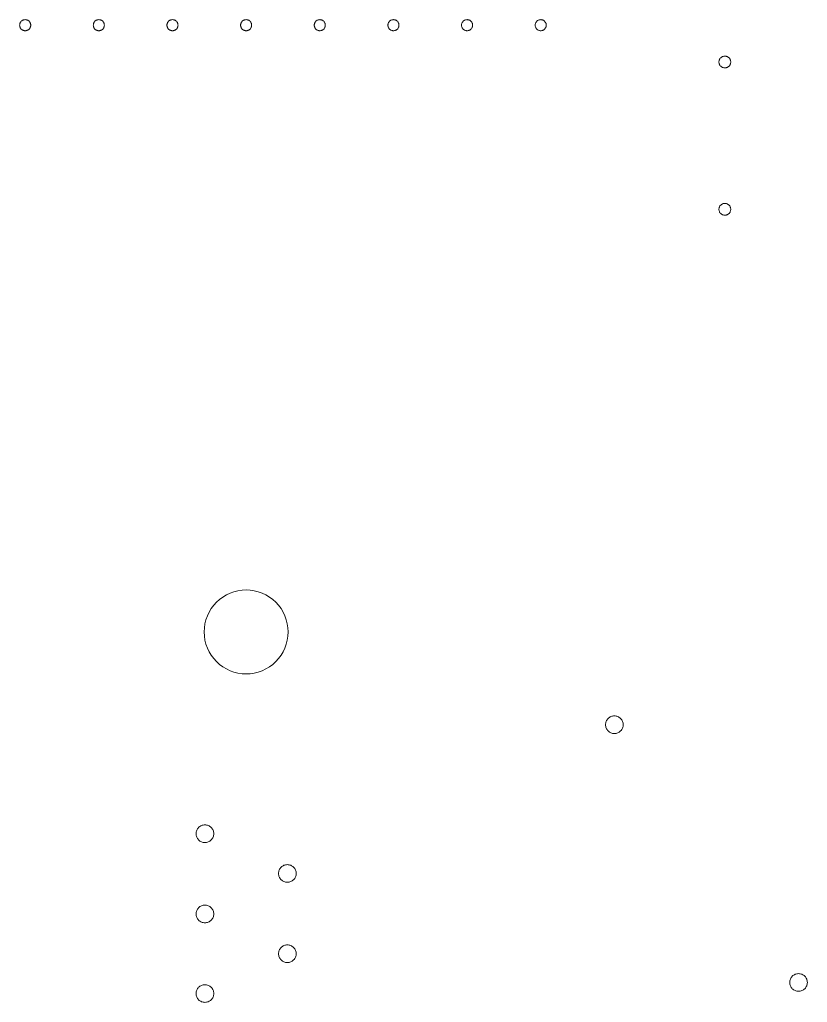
# Model space of a CAD drawing. Header units: inches. Extents: x 0 to 178, y 28 to 230.
# Drawn here: x 79.5 to 156.5, y 130.7 to 226.8 of the extents above; entities that cross this region are included whole.
import ezdxf

# ---------------------------------------------------------------- set-up
doc = ezdxf.new("R2010")
doc.units = ezdxf.units.IN
doc.header["$MEASUREMENT"] = 0
doc.layers.add('Layer 1', color=7, linetype='Continuous')

msp = doc.modelspace()

# ---------------------------------------------------------------- linework, layer by layer
at = {"layer": 'Layer 1', "color": 113, "lineweight": 5, "true_color": 0x66cc99}
for points in [[(80.568, 226.26), (80.565, 226.207), (80.558, 226.155), (80.545, 226.103), (80.527, 226.053), (80.504, 226.005), (80.477, 225.96), (80.445, 225.917), (80.41, 225.878), (80.371, 225.843), (80.328, 225.811), (80.283, 225.784), (80.235, 225.761), (80.185, 225.743), (80.133, 225.73), (80.081, 225.723), (80.028, 225.72), (79.975, 225.723), (79.923, 225.73), (79.871, 225.743), (79.821, 225.761), (79.773, 225.784), (79.728, 225.811), (79.685, 225.843), (79.646, 225.878), (79.611, 225.917), (79.579, 225.96), (79.552, 226.005), (79.529, 226.053), (79.511, 226.103), (79.498, 226.155), (79.491, 226.207), (79.488, 226.26), (79.491, 226.313), (79.498, 226.365), (79.511, 226.417), (79.529, 226.467), (79.552, 226.515), (79.579, 226.56), (79.611, 226.603), (79.646, 226.642), (79.685, 226.677), (79.728, 226.709), (79.773, 226.736), (79.821, 226.759), (79.871, 226.777), (79.923, 226.79), (79.975, 226.797), (80.028, 226.8), (80.081, 226.797), (80.133, 226.79), (80.185, 226.777), (80.235, 226.759), (80.283, 226.736), (80.328, 226.709), (80.371, 226.677), (80.41, 226.642), (80.445, 226.603), (80.477, 226.56), (80.504, 226.515), (80.527, 226.467), (80.545, 226.417), (80.558, 226.365), (80.565, 226.313), (80.568, 226.26)], [(87.768, 226.26), (87.765, 226.207), (87.758, 226.155), (87.745, 226.103), (87.727, 226.053), (87.704, 226.005), (87.677, 225.96), (87.645, 225.917), (87.61, 225.878), (87.571, 225.843), (87.528, 225.811), (87.483, 225.784), (87.435, 225.761), (87.385, 225.743), (87.333, 225.73), (87.281, 225.723), (87.228, 225.72), (87.175, 225.723), (87.123, 225.73), (87.071, 225.743), (87.021, 225.761), (86.973, 225.784), (86.928, 225.811), (86.885, 225.843), (86.846, 225.878), (86.811, 225.917), (86.779, 225.96), (86.752, 226.005), (86.729, 226.053), (86.711, 226.103), (86.698, 226.155), (86.691, 226.207), (86.688, 226.26), (86.691, 226.313), (86.698, 226.365), (86.711, 226.417), (86.729, 226.467), (86.752, 226.515), (86.779, 226.56), (86.811, 226.603), (86.846, 226.642), (86.885, 226.677), (86.928, 226.709), (86.973, 226.736), (87.021, 226.759), (87.071, 226.777), (87.123, 226.79), (87.175, 226.797), (87.228, 226.8), (87.281, 226.797), (87.333, 226.79), (87.385, 226.777), (87.435, 226.759), (87.483, 226.736), (87.528, 226.709), (87.571, 226.677), (87.61, 226.642), (87.645, 226.603), (87.677, 226.56), (87.704, 226.515), (87.727, 226.467), (87.745, 226.417), (87.758, 226.365), (87.765, 226.313), (87.768, 226.26)], [(94.968, 226.26), (94.965, 226.207), (94.958, 226.155), (94.945, 226.103), (94.927, 226.053), (94.904, 226.005), (94.877, 225.96), (94.845, 225.917), (94.81, 225.878), (94.771, 225.843), (94.728, 225.811), (94.683, 225.784), (94.635, 225.761), (94.585, 225.743), (94.533, 225.73), (94.481, 225.723), (94.428, 225.72), (94.375, 225.723), (94.323, 225.73), (94.271, 225.743), (94.221, 225.761), (94.173, 225.784), (94.128, 225.811), (94.085, 225.843), (94.046, 225.878), (94.011, 225.917), (93.979, 225.96), (93.952, 226.005), (93.929, 226.053), (93.911, 226.103), (93.898, 226.155), (93.891, 226.207), (93.888, 226.26), (93.891, 226.313), (93.898, 226.365), (93.911, 226.417), (93.929, 226.467), (93.952, 226.515), (93.979, 226.56), (94.011, 226.603), (94.046, 226.642), (94.085, 226.677), (94.128, 226.709), (94.173, 226.736), (94.221, 226.759), (94.271, 226.777), (94.323, 226.79), (94.375, 226.797), (94.428, 226.8), (94.481, 226.797), (94.533, 226.79), (94.585, 226.777), (94.635, 226.759), (94.683, 226.736), (94.728, 226.709), (94.771, 226.677), (94.81, 226.642), (94.845, 226.603), (94.877, 226.56), (94.904, 226.515), (94.927, 226.467), (94.945, 226.417), (94.958, 226.365), (94.965, 226.313), (94.968, 226.26)], [(102.168, 226.26), (102.165, 226.207), (102.158, 226.155), (102.145, 226.103), (102.127, 226.053), (102.104, 226.005), (102.077, 225.96), (102.045, 225.917), (102.01, 225.878), (101.971, 225.843), (101.928, 225.811), (101.883, 225.784), (101.835, 225.761), (101.785, 225.743), (101.733, 225.73), (101.681, 225.723), (101.628, 225.72), (101.575, 225.723), (101.523, 225.73), (101.471, 225.743), (101.421, 225.761), (101.373, 225.784), (101.328, 225.811), (101.285, 225.843), (101.246, 225.878), (101.211, 225.917), (101.179, 225.96), (101.152, 226.005), (101.129, 226.053), (101.111, 226.103), (101.098, 226.155), (101.091, 226.207), (101.088, 226.26), (101.091, 226.313), (101.098, 226.365), (101.111, 226.417), (101.129, 226.467), (101.152, 226.515), (101.179, 226.56), (101.211, 226.603), (101.246, 226.642), (101.285, 226.677), (101.328, 226.709), (101.373, 226.736), (101.421, 226.759), (101.471, 226.777), (101.523, 226.79), (101.575, 226.797), (101.628, 226.8), (101.681, 226.797), (101.733, 226.79), (101.785, 226.777), (101.835, 226.759), (101.883, 226.736), (101.928, 226.709), (101.971, 226.677), (102.01, 226.642), (102.045, 226.603), (102.077, 226.56), (102.104, 226.515), (102.127, 226.467), (102.145, 226.417), (102.158, 226.365), (102.165, 226.313), (102.168, 226.26)], [(109.368, 226.26), (109.365, 226.207), (109.358, 226.155), (109.345, 226.103), (109.327, 226.053), (109.304, 226.005), (109.277, 225.96), (109.245, 225.917), (109.21, 225.878), (109.171, 225.843), (109.128, 225.811), (109.083, 225.784), (109.035, 225.761), (108.985, 225.743), (108.933, 225.73), (108.881, 225.723), (108.828, 225.72), (108.775, 225.723), (108.723, 225.73), (108.671, 225.743), (108.621, 225.761), (108.573, 225.784), (108.528, 225.811), (108.485, 225.843), (108.446, 225.878), (108.411, 225.917), (108.379, 225.96), (108.352, 226.005), (108.329, 226.053), (108.311, 226.103), (108.298, 226.155), (108.291, 226.207), (108.288, 226.26), (108.291, 226.313), (108.298, 226.365), (108.311, 226.417), (108.329, 226.467), (108.352, 226.515), (108.379, 226.56), (108.411, 226.603), (108.446, 226.642), (108.485, 226.677), (108.528, 226.709), (108.573, 226.736), (108.621, 226.759), (108.671, 226.777), (108.723, 226.79), (108.775, 226.797), (108.828, 226.8), (108.881, 226.797), (108.933, 226.79), (108.985, 226.777), (109.035, 226.759), (109.083, 226.736), (109.128, 226.709), (109.171, 226.677), (109.21, 226.642), (109.245, 226.603), (109.277, 226.56), (109.304, 226.515), (109.327, 226.467), (109.345, 226.417), (109.358, 226.365), (109.365, 226.313), (109.368, 226.26)], [(116.568, 226.26), (116.565, 226.207), (116.558, 226.155), (116.545, 226.103), (116.527, 226.053), (116.504, 226.005), (116.477, 225.96), (116.445, 225.917), (116.41, 225.878), (116.371, 225.843), (116.328, 225.811), (116.283, 225.784), (116.235, 225.761), (116.185, 225.743), (116.133, 225.73), (116.081, 225.723), (116.028, 225.72), (115.975, 225.723), (115.923, 225.73), (115.871, 225.743), (115.821, 225.761), (115.773, 225.784), (115.728, 225.811), (115.685, 225.843), (115.646, 225.878), (115.611, 225.917), (115.579, 225.96), (115.552, 226.005), (115.529, 226.053), (115.511, 226.103), (115.498, 226.155), (115.491, 226.207), (115.488, 226.26), (115.491, 226.313), (115.498, 226.365), (115.511, 226.417), (115.529, 226.467), (115.552, 226.515), (115.579, 226.56), (115.611, 226.603), (115.646, 226.642), (115.685, 226.677), (115.728, 226.709), (115.773, 226.736), (115.821, 226.759), (115.871, 226.777), (115.923, 226.79), (115.975, 226.797), (116.028, 226.8), (116.081, 226.797), (116.133, 226.79), (116.185, 226.777), (116.235, 226.759), (116.283, 226.736), (116.328, 226.709), (116.371, 226.677), (116.41, 226.642), (116.445, 226.603), (116.477, 226.56), (116.504, 226.515), (116.527, 226.467), (116.545, 226.417), (116.558, 226.365), (116.565, 226.313), (116.568, 226.26)], [(123.768, 226.26), (123.765, 226.207), (123.758, 226.155), (123.745, 226.103), (123.727, 226.053), (123.704, 226.005), (123.677, 225.96), (123.645, 225.917), (123.61, 225.878), (123.571, 225.843), (123.528, 225.811), (123.483, 225.784), (123.435, 225.761), (123.385, 225.743), (123.333, 225.73), (123.281, 225.723), (123.228, 225.72), (123.175, 225.723), (123.123, 225.73), (123.071, 225.743), (123.021, 225.761), (122.973, 225.784), (122.928, 225.811), (122.885, 225.843), (122.846, 225.878), (122.811, 225.917), (122.779, 225.96), (122.752, 226.005), (122.729, 226.053), (122.711, 226.103), (122.698, 226.155), (122.691, 226.207), (122.688, 226.26), (122.691, 226.313), (122.698, 226.365), (122.711, 226.417), (122.729, 226.467), (122.752, 226.515), (122.779, 226.56), (122.811, 226.603), (122.846, 226.642), (122.885, 226.677), (122.928, 226.709), (122.973, 226.736), (123.021, 226.759), (123.071, 226.777), (123.123, 226.79), (123.175, 226.797), (123.228, 226.8), (123.281, 226.797), (123.333, 226.79), (123.385, 226.777), (123.435, 226.759), (123.483, 226.736), (123.528, 226.709), (123.571, 226.677), (123.61, 226.642), (123.645, 226.603), (123.677, 226.56), (123.704, 226.515), (123.727, 226.467), (123.745, 226.417), (123.758, 226.365), (123.765, 226.313), (123.768, 226.26)], [(130.968, 226.26), (130.965, 226.207), (130.958, 226.155), (130.945, 226.103), (130.927, 226.053), (130.904, 226.005), (130.877, 225.96), (130.845, 225.917), (130.81, 225.878), (130.771, 225.843), (130.728, 225.811), (130.683, 225.784), (130.635, 225.761), (130.585, 225.743), (130.533, 225.73), (130.481, 225.723), (130.428, 225.72), (130.375, 225.723), (130.323, 225.73), (130.271, 225.743), (130.221, 225.761), (130.173, 225.784), (130.128, 225.811), (130.085, 225.843), (130.046, 225.878), (130.011, 225.917), (129.979, 225.96), (129.952, 226.005), (129.929, 226.053), (129.911, 226.103), (129.898, 226.155), (129.891, 226.207), (129.888, 226.26), (129.891, 226.313), (129.898, 226.365), (129.911, 226.417), (129.929, 226.467), (129.952, 226.515), (129.979, 226.56), (130.011, 226.603), (130.046, 226.642), (130.085, 226.677), (130.128, 226.709), (130.173, 226.736), (130.221, 226.759), (130.271, 226.777), (130.323, 226.79), (130.375, 226.797), (130.428, 226.8), (130.481, 226.797), (130.533, 226.79), (130.585, 226.777), (130.635, 226.759), (130.683, 226.736), (130.728, 226.709), (130.771, 226.677), (130.81, 226.642), (130.845, 226.603), (130.877, 226.56), (130.904, 226.515), (130.927, 226.467), (130.945, 226.417), (130.958, 226.365), (130.965, 226.313), (130.968, 226.26)], [(149.004, 222.66), (149.001, 222.604), (148.993, 222.548), (148.979, 222.493), (148.96, 222.44), (148.936, 222.388), (148.907, 222.34), (148.873, 222.295), (148.835, 222.253), (148.793, 222.215), (148.748, 222.181), (148.7, 222.152), (148.648, 222.128), (148.595, 222.109), (148.54, 222.095), (148.484, 222.087), (148.428, 222.084), (148.372, 222.087), (148.316, 222.095), (148.261, 222.109), (148.208, 222.128), (148.156, 222.152), (148.108, 222.181), (148.063, 222.215), (148.021, 222.253), (147.983, 222.295), (147.949, 222.34), (147.92, 222.388), (147.896, 222.44), (147.877, 222.493), (147.863, 222.548), (147.855, 222.604), (147.852, 222.66), (147.855, 222.716), (147.863, 222.772), (147.877, 222.827), (147.896, 222.88), (147.92, 222.932), (147.949, 222.98), (147.983, 223.025), (148.021, 223.067), (148.063, 223.105), (148.108, 223.139), (148.156, 223.168), (148.208, 223.192), (148.261, 223.211), (148.316, 223.225), (148.372, 223.233), (148.428, 223.236), (148.484, 223.233), (148.54, 223.225), (148.595, 223.211), (148.648, 223.192), (148.7, 223.168), (148.748, 223.139), (148.793, 223.105), (148.835, 223.067), (148.873, 223.025), (148.907, 222.98), (148.936, 222.932), (148.96, 222.88), (148.979, 222.827), (148.993, 222.772), (149.001, 222.716), (149.004, 222.66)], [(149.004, 208.26), (149.001, 208.204), (148.993, 208.148), (148.979, 208.093), (148.96, 208.04), (148.936, 207.988), (148.907, 207.94), (148.873, 207.895), (148.835, 207.853), (148.793, 207.815), (148.748, 207.781), (148.7, 207.752), (148.648, 207.728), (148.595, 207.709), (148.54, 207.695), (148.484, 207.687), (148.428, 207.684), (148.372, 207.687), (148.316, 207.695), (148.261, 207.709), (148.208, 207.728), (148.156, 207.752), (148.108, 207.781), (148.063, 207.815), (148.021, 207.853), (147.983, 207.895), (147.949, 207.94), (147.92, 207.988), (147.896, 208.04), (147.877, 208.093), (147.863, 208.148), (147.855, 208.204), (147.852, 208.26), (147.855, 208.316), (147.863, 208.372), (147.877, 208.427), (147.896, 208.48), (147.92, 208.532), (147.949, 208.58), (147.983, 208.625), (148.021, 208.667), (148.063, 208.705), (148.108, 208.739), (148.156, 208.768), (148.208, 208.792), (148.261, 208.811), (148.316, 208.825), (148.372, 208.833), (148.428, 208.836), (148.484, 208.833), (148.54, 208.825), (148.595, 208.811), (148.648, 208.792), (148.7, 208.768), (148.748, 208.739), (148.793, 208.705), (148.835, 208.667), (148.873, 208.625), (148.907, 208.58), (148.936, 208.532), (148.96, 208.48), (148.979, 208.427), (148.993, 208.372), (149.001, 208.316), (149.004, 208.26)], [(105.732, 166.932), (105.712, 166.53), (105.653, 166.131), (105.555, 165.741), (105.42, 165.361), (105.247, 164.997), (105.04, 164.652), (104.8, 164.328), (104.53, 164.03), (104.232, 163.76), (103.908, 163.52), (103.563, 163.313), (103.199, 163.14), (102.819, 163.005), (102.429, 162.907), (102.03, 162.848), (101.628, 162.828), (101.226, 162.848), (100.827, 162.907), (100.437, 163.005), (100.057, 163.14), (99.693, 163.313), (99.348, 163.52), (99.024, 163.76), (98.726, 164.03), (98.456, 164.328), (98.216, 164.652), (98.009, 164.997), (97.836, 165.361), (97.701, 165.741), (97.603, 166.131), (97.544, 166.53), (97.524, 166.932), (97.544, 167.334), (97.603, 167.733), (97.701, 168.123), (97.836, 168.503), (98.009, 168.867), (98.216, 169.212), (98.456, 169.536), (98.726, 169.834), (99.024, 170.104), (99.348, 170.344), (99.693, 170.551), (100.057, 170.724), (100.437, 170.859), (100.827, 170.957), (101.226, 171.016), (101.628, 171.036), (102.03, 171.016), (102.429, 170.957), (102.819, 170.859), (103.199, 170.724), (103.563, 170.551), (103.908, 170.344), (104.232, 170.104), (104.53, 169.834), (104.8, 169.536), (105.04, 169.212), (105.247, 168.867), (105.42, 168.503), (105.555, 168.123), (105.653, 167.733), (105.712, 167.334), (105.732, 166.932), (105.732, 166.932)], [(138.492, 157.86), (138.488, 157.775), (138.475, 157.691), (138.455, 157.609), (138.426, 157.529), (138.39, 157.453), (138.346, 157.38), (138.296, 157.312), (138.239, 157.249), (138.176, 157.192), (138.108, 157.142), (138.035, 157.098), (137.959, 157.062), (137.879, 157.033), (137.797, 157.013), (137.713, 157), (137.628, 156.996), (137.543, 157), (137.459, 157.013), (137.377, 157.033), (137.297, 157.062), (137.221, 157.098), (137.148, 157.142), (137.08, 157.192), (137.017, 157.249), (136.96, 157.312), (136.91, 157.38), (136.866, 157.453), (136.83, 157.529), (136.801, 157.609), (136.781, 157.691), (136.768, 157.775), (136.764, 157.86), (136.768, 157.945), (136.781, 158.029), (136.801, 158.111), (136.83, 158.191), (136.866, 158.267), (136.91, 158.34), (136.96, 158.408), (137.017, 158.471), (137.08, 158.528), (137.148, 158.578), (137.221, 158.622), (137.297, 158.658), (137.377, 158.687), (137.459, 158.707), (137.543, 158.72), (137.628, 158.724), (137.713, 158.72), (137.797, 158.707), (137.879, 158.687), (137.959, 158.658), (138.035, 158.622), (138.108, 158.578), (138.176, 158.528), (138.239, 158.471), (138.296, 158.408), (138.346, 158.34), (138.39, 158.267), (138.426, 158.191), (138.455, 158.111), (138.475, 158.029), (138.488, 157.945), (138.492, 157.86)], [(98.46, 147.204), (98.456, 147.119), (98.443, 147.035), (98.423, 146.953), (98.394, 146.873), (98.358, 146.797), (98.314, 146.724), (98.264, 146.656), (98.207, 146.593), (98.144, 146.536), (98.076, 146.486), (98.003, 146.442), (97.927, 146.406), (97.847, 146.377), (97.765, 146.357), (97.681, 146.344), (97.596, 146.34), (97.511, 146.344), (97.427, 146.357), (97.345, 146.377), (97.265, 146.406), (97.189, 146.442), (97.116, 146.486), (97.048, 146.536), (96.985, 146.593), (96.928, 146.656), (96.878, 146.724), (96.834, 146.797), (96.798, 146.873), (96.769, 146.953), (96.749, 147.035), (96.736, 147.119), (96.732, 147.204), (96.736, 147.289), (96.749, 147.373), (96.769, 147.455), (96.798, 147.535), (96.834, 147.611), (96.878, 147.684), (96.928, 147.752), (96.985, 147.815), (97.048, 147.872), (97.116, 147.922), (97.189, 147.966), (97.265, 148.002), (97.345, 148.031), (97.427, 148.051), (97.511, 148.064), (97.596, 148.068), (97.681, 148.064), (97.765, 148.051), (97.847, 148.031), (97.927, 148.002), (98.003, 147.966), (98.076, 147.922), (98.144, 147.872), (98.207, 147.815), (98.264, 147.752), (98.314, 147.684), (98.358, 147.611), (98.394, 147.535), (98.423, 147.455), (98.443, 147.373), (98.456, 147.289), (98.46, 147.204)], [(106.524, 143.316), (106.52, 143.231), (106.507, 143.147), (106.487, 143.065), (106.458, 142.985), (106.422, 142.909), (106.378, 142.836), (106.328, 142.768), (106.271, 142.705), (106.208, 142.648), (106.14, 142.598), (106.067, 142.554), (105.991, 142.518), (105.911, 142.489), (105.829, 142.469), (105.745, 142.456), (105.66, 142.452), (105.575, 142.456), (105.491, 142.469), (105.409, 142.489), (105.329, 142.518), (105.253, 142.554), (105.18, 142.598), (105.112, 142.648), (105.049, 142.705), (104.992, 142.768), (104.942, 142.836), (104.898, 142.909), (104.862, 142.985), (104.833, 143.065), (104.813, 143.147), (104.8, 143.231), (104.796, 143.316), (104.8, 143.401), (104.813, 143.485), (104.833, 143.567), (104.862, 143.647), (104.898, 143.723), (104.942, 143.796), (104.992, 143.864), (105.049, 143.927), (105.112, 143.984), (105.18, 144.034), (105.253, 144.078), (105.329, 144.114), (105.409, 144.143), (105.491, 144.163), (105.575, 144.176), (105.66, 144.18), (105.745, 144.176), (105.829, 144.163), (105.911, 144.143), (105.991, 144.114), (106.067, 144.078), (106.14, 144.034), (106.208, 143.984), (106.271, 143.927), (106.328, 143.864), (106.378, 143.796), (106.422, 143.723), (106.458, 143.647), (106.487, 143.567), (106.507, 143.485), (106.52, 143.401), (106.524, 143.316)], [(98.46, 139.356), (98.456, 139.271), (98.443, 139.187), (98.423, 139.105), (98.394, 139.025), (98.358, 138.949), (98.314, 138.876), (98.264, 138.808), (98.207, 138.745), (98.144, 138.688), (98.076, 138.638), (98.003, 138.594), (97.927, 138.558), (97.847, 138.529), (97.765, 138.509), (97.681, 138.496), (97.596, 138.492), (97.511, 138.496), (97.427, 138.509), (97.345, 138.529), (97.265, 138.558), (97.189, 138.594), (97.116, 138.638), (97.048, 138.688), (96.985, 138.745), (96.928, 138.808), (96.878, 138.876), (96.834, 138.949), (96.798, 139.025), (96.769, 139.105), (96.749, 139.187), (96.736, 139.271), (96.732, 139.356), (96.736, 139.441), (96.749, 139.525), (96.769, 139.607), (96.798, 139.687), (96.834, 139.763), (96.878, 139.836), (96.928, 139.904), (96.985, 139.967), (97.048, 140.024), (97.116, 140.074), (97.189, 140.118), (97.265, 140.154), (97.345, 140.183), (97.427, 140.203), (97.511, 140.216), (97.596, 140.22), (97.681, 140.216), (97.765, 140.203), (97.847, 140.183), (97.927, 140.154), (98.003, 140.118), (98.076, 140.074), (98.144, 140.024), (98.207, 139.967), (98.264, 139.904), (98.314, 139.836), (98.358, 139.763), (98.394, 139.687), (98.423, 139.607), (98.443, 139.525), (98.456, 139.441), (98.46, 139.356)], [(106.524, 135.468), (106.52, 135.383), (106.507, 135.299), (106.487, 135.217), (106.458, 135.137), (106.422, 135.061), (106.378, 134.988), (106.328, 134.92), (106.271, 134.857), (106.208, 134.8), (106.14, 134.75), (106.067, 134.706), (105.991, 134.67), (105.911, 134.641), (105.829, 134.621), (105.745, 134.608), (105.66, 134.604), (105.575, 134.608), (105.491, 134.621), (105.409, 134.641), (105.329, 134.67), (105.253, 134.706), (105.18, 134.75), (105.112, 134.8), (105.049, 134.857), (104.992, 134.92), (104.942, 134.988), (104.898, 135.061), (104.862, 135.137), (104.833, 135.217), (104.813, 135.299), (104.8, 135.383), (104.796, 135.468), (104.8, 135.553), (104.813, 135.637), (104.833, 135.719), (104.862, 135.799), (104.898, 135.875), (104.942, 135.948), (104.992, 136.016), (105.049, 136.079), (105.112, 136.136), (105.18, 136.186), (105.253, 136.23), (105.329, 136.266), (105.409, 136.295), (105.491, 136.315), (105.575, 136.328), (105.66, 136.332), (105.745, 136.328), (105.829, 136.315), (105.911, 136.295), (105.991, 136.266), (106.067, 136.23), (106.14, 136.186), (106.208, 136.136), (106.271, 136.079), (106.328, 136.016), (106.378, 135.948), (106.422, 135.875), (106.458, 135.799), (106.487, 135.719), (106.507, 135.637), (106.52, 135.553), (106.524, 135.468)], [(156.492, 132.66), (156.488, 132.575), (156.475, 132.491), (156.455, 132.409), (156.426, 132.329), (156.39, 132.253), (156.346, 132.18), (156.296, 132.112), (156.239, 132.049), (156.176, 131.992), (156.108, 131.942), (156.035, 131.898), (155.959, 131.862), (155.879, 131.833), (155.797, 131.813), (155.713, 131.8), (155.628, 131.796), (155.543, 131.8), (155.459, 131.813), (155.377, 131.833), (155.297, 131.862), (155.221, 131.898), (155.148, 131.942), (155.08, 131.992), (155.017, 132.049), (154.96, 132.112), (154.91, 132.18), (154.866, 132.253), (154.83, 132.329), (154.801, 132.409), (154.781, 132.491), (154.768, 132.575), (154.764, 132.66), (154.768, 132.745), (154.781, 132.829), (154.801, 132.911), (154.83, 132.991), (154.866, 133.067), (154.91, 133.14), (154.96, 133.208), (155.017, 133.271), (155.08, 133.328), (155.148, 133.378), (155.221, 133.422), (155.297, 133.458), (155.377, 133.487), (155.459, 133.507), (155.543, 133.52), (155.628, 133.524), (155.713, 133.52), (155.797, 133.507), (155.879, 133.487), (155.959, 133.458), (156.035, 133.422), (156.108, 133.378), (156.176, 133.328), (156.239, 133.271), (156.296, 133.208), (156.346, 133.14), (156.39, 133.067), (156.426, 132.991), (156.455, 132.911), (156.475, 132.829), (156.488, 132.745), (156.492, 132.66)], [(98.46, 131.58), (98.456, 131.495), (98.443, 131.411), (98.423, 131.329), (98.394, 131.249), (98.358, 131.173), (98.314, 131.1), (98.264, 131.032), (98.207, 130.969), (98.144, 130.912), (98.076, 130.862), (98.003, 130.818), (97.927, 130.782), (97.847, 130.753), (97.765, 130.733), (97.681, 130.72), (97.596, 130.716), (97.511, 130.72), (97.427, 130.733), (97.345, 130.753), (97.265, 130.782), (97.189, 130.818), (97.116, 130.862), (97.048, 130.912), (96.985, 130.969), (96.928, 131.032), (96.878, 131.1), (96.834, 131.173), (96.798, 131.249), (96.769, 131.329), (96.749, 131.411), (96.736, 131.495), (96.732, 131.58), (96.736, 131.665), (96.749, 131.749), (96.769, 131.831), (96.798, 131.911), (96.834, 131.987), (96.878, 132.06), (96.928, 132.128), (96.985, 132.191), (97.048, 132.248), (97.116, 132.298), (97.189, 132.342), (97.265, 132.378), (97.345, 132.407), (97.427, 132.427), (97.511, 132.44), (97.596, 132.444), (97.681, 132.44), (97.765, 132.427), (97.847, 132.407), (97.927, 132.378), (98.003, 132.342), (98.076, 132.298), (98.144, 132.248), (98.207, 132.191), (98.264, 132.128), (98.314, 132.06), (98.358, 131.987), (98.394, 131.911), (98.423, 131.831), (98.443, 131.749), (98.456, 131.665), (98.46, 131.58)]]:
    msp.add_lwpolyline(points, dxfattribs=at)

doc.saveas('drawing.dxf')
